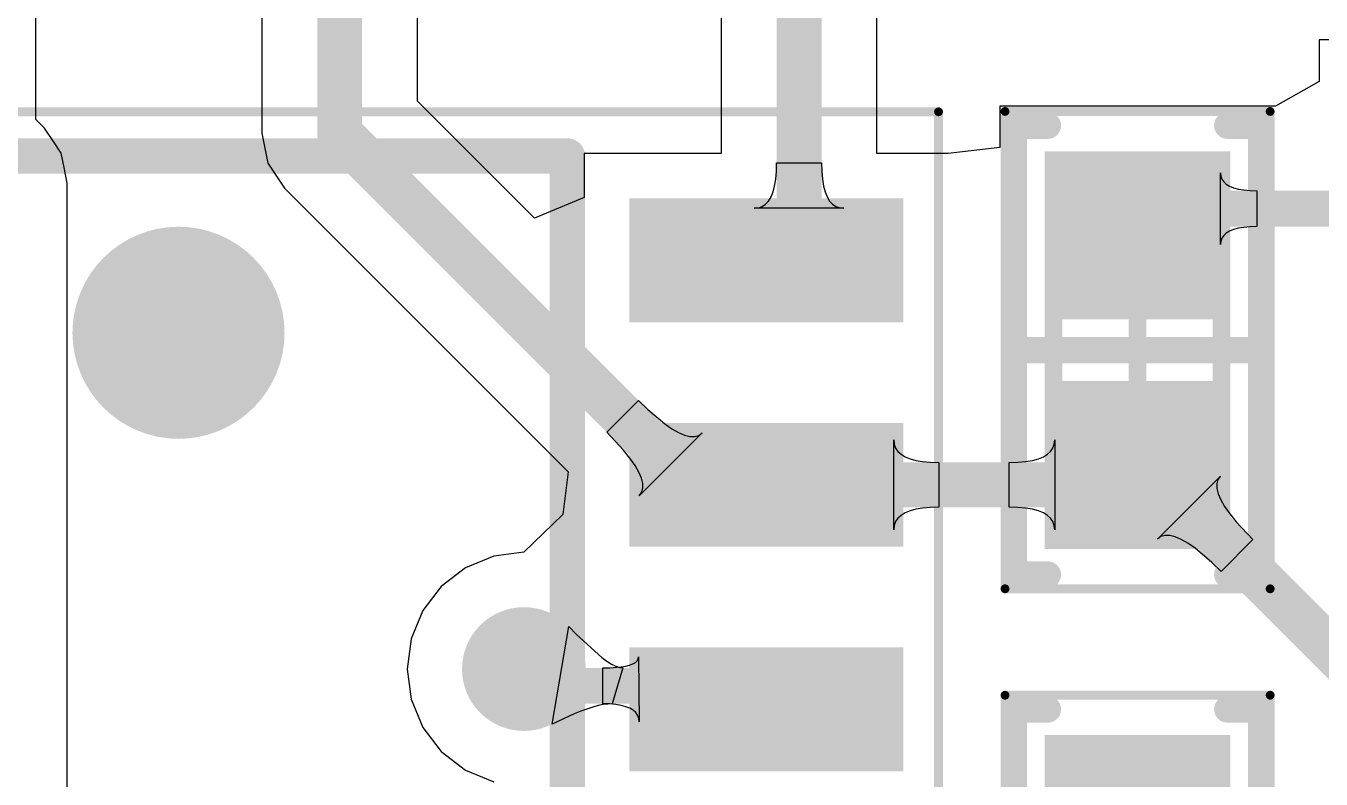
# Model space of a CAD drawing. Header units: inches. Extents: x -0.14 to 3.29, y -0.08 to 7.88.
# Drawn here: x 1.5191 to 1.8076, y 1.5855 to 1.7532 of the extents above; entities that cross this region are included whole.
import ezdxf

# ---------------------------------------------------------------- set-up
doc = ezdxf.new("R2010")
doc.units = ezdxf.units.IN
doc.header["$MEASUREMENT"] = 0
for name, color, linetype in [('Bottom Layer', 5, 'Continuous'), ('Top 3D Body', 56, 'Continuous'), ('Top Courtyard', 56, 'Continuous'), ('Top Layer', 1, 'Continuous'), ('Top Overlay', 2, 'Continuous'), ('Top Paste', 8, 'Continuous'), ('Top Solder', 216, 'Continuous'), ('Via Holes', 16, 'Continuous')]:
    doc.layers.add(name, color=color, linetype=linetype)

# ---------------------------------------------------------------- blocks, each defined once
blk = doc.blocks.new('34355DA5_B1DA_47C2_A88A_ECF82120A4F7_249')
at = {"layer": 'Top Layer'}
for points in [[(0.07874, 0.13819), (0.07874, 0.16181), (0.13583, 0.16181), (0.13583, 0.13819)], [(0.07874, 0.08819), (0.07874, 0.11181), (0.13583, 0.11181), (0.13583, 0.08819)], [(0.07874, 0.03819), (0.07874, 0.06181), (0.13583, 0.06181), (0.13583, 0.03819)]]:
    blk.add_hatch(color=1, dxfattribs=at).paths.add_polyline_path(points)
at = {"layer": 'Top Paste'}
for points in [[(0.07874, 0.13819), (0.07874, 0.16181), (0.13583, 0.16181), (0.13583, 0.13819)], [(0.07874, 0.08819), (0.07874, 0.11181), (0.13583, 0.11181), (0.13583, 0.08819)], [(0.07874, 0.03819), (0.07874, 0.06181), (0.13583, 0.06181), (0.13583, 0.03819)]]:
    blk.add_hatch(color=8, dxfattribs=at).paths.add_polyline_path(points)
at = {"layer": 'Top Solder'}
for points in [[(0.07677, 0.13622), (0.07677, 0.16378), (0.13779, 0.16378), (0.13779, 0.13622)], [(0.07677, 0.08622), (0.07677, 0.11378), (0.13779, 0.11378), (0.13779, 0.08622)], [(0.07677, 0.03622), (0.07677, 0.06378), (0.13779, 0.06378), (0.13779, 0.03622)]]:
    blk.add_hatch(color=216, dxfattribs=at).paths.add_polyline_path(points)
at = {"layer": 'Top Courtyard'}
for points in [[(-0.14567, 0.18307, 0.00197, 0.00197, 0), (0.14567, 0.18307, 0.00197, 0.00197, 0)], [(0.14567, -0.18307, 0.00197, 0.00197, 0), (0.14567, 0.18307, 0.00197, 0.00197, 0)]]:
    blk.add_lwpolyline(points, format="xyseb", dxfattribs=at)
blk.add_lwpolyline([(0.14518, 0.18307, 0.000984, 0.000984, 1), (0.14616, 0.18307, 0.000984, 0.000984, 1)], format="xyseb", close=True, dxfattribs=at)
blk.add_lwpolyline([(0.14518, 0.18307, 0.000984, 0.000984, 1), (0.14616, 0.18307, 0.000984, 0.000984, 1)], format="xyseb", close=True, dxfattribs=at)
at = {"layer": 'Top Overlay'}
for points in [[(-0.06299, 0.17323, 0.00787, 0.00787, 0), (0.06299, 0.17323, 0.00787, 0.00787, 0)], [(0.06299, -0.17323, 0.00787, 0.00787, 0), (0.06299, 0.17323, 0.00787, 0.00787, 0)]]:
    blk.add_lwpolyline(points, format="xyseb", dxfattribs=at)
for points in [[(0.06102, 0.17323, 0.00394, 0.00394, 1), (0.06496, 0.17323, 0.00394, 0.00394, 1)], [(0.06102, 0.17323, 0.00394, 0.00394, 1), (0.06496, 0.17323, 0.00394, 0.00394, 1)], [(-0.01181, 0.13386, 0.02362, 0.02362, 1), (-0.03543, 0.13386, 0.02362, 0.02362, 1)], [(-0.04134, 0.13386, 0.01181, 0.01181, 1), (-0.02953, 0.13386, 0.01181, 0.01181, 1)], [(-0.01772, 0.13386, 0.01181, 0.01181, 1), (-0.00591, 0.13386, 0.01181, 0.01181, 1)]]:
    blk.add_lwpolyline(points, format="xyseb", close=True, dxfattribs=at)
blk = doc.blocks.new('RES_0603_1608_264')
at = {"layer": 'Top Layer'}
for points in [[(-0.04232, -0.0187), (-0.04232, 0.0187), (-0.00886, 0.0187), (-0.00886, -0.0187)], [(0.00886, -0.0187), (0.00886, 0.0187), (0.04232, 0.0187), (0.04232, -0.0187)]]:
    blk.add_hatch(color=1, dxfattribs=at).paths.add_polyline_path(points)
at = {"layer": 'Top Paste'}
for points in [[(-0.04232, -0.0187), (-0.04232, 0.0187), (-0.00886, 0.0187), (-0.00886, -0.0187)], [(0.00886, -0.0187), (0.00886, 0.0187), (0.04232, 0.0187), (0.04232, -0.0187)]]:
    blk.add_hatch(color=8, dxfattribs=at).paths.add_polyline_path(points)
at = {"layer": 'Top Solder'}
for points in [[(-0.04429, -0.02067), (-0.04429, 0.02067), (-0.00689, 0.02067), (-0.00689, -0.02067)], [(0.00689, -0.02067), (0.00689, 0.02067), (0.04429, 0.02067), (0.04429, -0.02067)]]:
    blk.add_hatch(color=216, dxfattribs=at).paths.add_polyline_path(points)
at = {"layer": 'Top 3D Body'}
for points in [[(-0.03445, -0.0187, 0.00394, 0.00394, 0), (-0.03445, 0.0187, 0.00394, 0.00394, 0)], [(0.03445, 0.0187, 0.00394, 0.00394, 0), (-0.03445, 0.0187, 0.00394, 0.00394, 0)], [(0.03445, -0.0187, 0.00394, 0.00394, 0), (0.03445, 0.0187, 0.00394, 0.00394, 0)], [(0.03445, -0.0187, 0.00394, 0.00394, 0), (-0.03445, -0.0187, 0.00394, 0.00394, 0)]]:
    blk.add_lwpolyline(points, format="xyseb", dxfattribs=at)
for points in [[(-0.03543, 0.0187, 0.00197, 0.00197, 1), (-0.03346, 0.0187, 0.00197, 0.00197, 1)], [(-0.03543, 0.0187, 0.00197, 0.00197, 1), (-0.03346, 0.0187, 0.00197, 0.00197, 1)], [(0.03347, 0.0187, 0.00197, 0.00197, 1), (0.03543, 0.0187, 0.00197, 0.00197, 1)], [(0.03347, 0.0187, 0.00197, 0.00197, 1), (0.03543, 0.0187, 0.00197, 0.00197, 1)], [(-0.03543, -0.0187, 0.00197, 0.00197, 1), (-0.03346, -0.0187, 0.00197, 0.00197, 1)], [(-0.03543, -0.0187, 0.00197, 0.00197, 1), (-0.03346, -0.0187, 0.00197, 0.00197, 1)], [(0.03347, -0.0187, 0.00197, 0.00197, 1), (0.03543, -0.0187, 0.00197, 0.00197, 1)], [(0.03347, -0.0187, 0.00197, 0.00197, 1), (0.03543, -0.0187, 0.00197, 0.00197, 1)]]:
    blk.add_lwpolyline(points, format="xyseb", close=True, dxfattribs=at)
at = {"layer": 'Top Courtyard'}
for points in [[(-0.05315, -0.02953, 0.00197, 0.00197, 0), (-0.05315, 0.02953, 0.00197, 0.00197, 0)], [(0.05315, 0.02953, 0.00197, 0.00197, 0), (-0.05315, 0.02953, 0.00197, 0.00197, 0)], [(0.05315, -0.02953, 0.00197, 0.00197, 0), (0.05315, 0.02953, 0.00197, 0.00197, 0)], [(0, -0.0187, 0.00394, 0.00394, 0), (0, 0.0187, 0.00394, 0.00394, 0)], [(0.0187, 0, 0.00394, 0.00394, 0), (-0.0187, 0, 0.00394, 0.00394, 0)], [(0.05315, -0.02953, 0.00197, 0.00197, 0), (-0.05315, -0.02953, 0.00197, 0.00197, 0)]]:
    blk.add_lwpolyline(points, format="xyseb", dxfattribs=at)
for points in [[(-0.05364, 0.02953, 0.000984, 0.000984, 1), (-0.05266, 0.02953, 0.000984, 0.000984, 1)], [(-0.05364, 0.02953, 0.000984, 0.000984, 1), (-0.05266, 0.02953, 0.000984, 0.000984, 1)], [(0.05266, 0.02953, 0.000984, 0.000984, 1), (0.05364, 0.02953, 0.000984, 0.000984, 1)], [(0.05266, 0.02953, 0.000984, 0.000984, 1), (0.05364, 0.02953, 0.000984, 0.000984, 1)], [(-0.00098, 0.0187, 0.00197, 0.00197, 1), (0.00098, 0.0187, 0.00197, 0.00197, 1)], [(-0.01968, 0, 0.00197, 0.00197, 1), (-0.01772, 0, 0.00197, 0.00197, 1)], [(0.01772, 0, 0.00197, 0.00197, 1), (0.01969, 0, 0.00197, 0.00197, 1)], [(-0.00098, -0.0187, 0.00197, 0.00197, 1), (0.00098, -0.0187, 0.00197, 0.00197, 1)], [(-0.05364, -0.02953, 0.000984, 0.000984, 1), (-0.05266, -0.02953, 0.000984, 0.000984, 1)], [(-0.05364, -0.02953, 0.000984, 0.000984, 1), (-0.05266, -0.02953, 0.000984, 0.000984, 1)], [(0.05266, -0.02953, 0.000984, 0.000984, 1), (0.05364, -0.02953, 0.000984, 0.000984, 1)], [(0.05266, -0.02953, 0.000984, 0.000984, 1), (0.05364, -0.02953, 0.000984, 0.000984, 1)]]:
    blk.add_lwpolyline(points, format="xyseb", close=True, dxfattribs=at)
at = {"layer": 'Top Overlay'}
for points in [[(-0.05, 0.02, 0.00591, 0.00591, 0), (-0.05, 0.02756, 0.00591, 0.00591, 0)], [(0.05, 0.02756, 0.00591, 0.00591, 0), (-0.05, 0.02756, 0.00591, 0.00591, 0)], [(0, -0.02756, 0.00591, 0.00591, 0), (0, 0.02756, 0.00591, 0.00591, 0)], [(0.05, 0.02, 0.00591, 0.00591, 0), (0.05, 0.02756, 0.00591, 0.00591, 0)], [(-0.05, -0.02756, 0.00591, 0.00591, 0), (-0.05, -0.02, 0.00591, 0.00591, 0)], [(0.05, -0.02756, 0.00591, 0.00591, 0), (0.05, -0.02, 0.00591, 0.00591, 0)], [(0.05, -0.02756, 0.00591, 0.00591, 0), (-0.05, -0.02756, 0.00591, 0.00591, 0)]]:
    blk.add_lwpolyline(points, format="xyseb", dxfattribs=at)
for points in [[(-0.05148, 0.02756, 0.00295, 0.00295, 1), (-0.04852, 0.02756, 0.00295, 0.00295, 1)], [(-0.05148, 0.02756, 0.00295, 0.00295, 1), (-0.04852, 0.02756, 0.00295, 0.00295, 1)], [(-0.00148, 0.02756, 0.00295, 0.00295, 1), (0.00148, 0.02756, 0.00295, 0.00295, 1)], [(0.04852, 0.02756, 0.00295, 0.00295, 1), (0.05148, 0.02756, 0.00295, 0.00295, 1)], [(0.04852, 0.02756, 0.00295, 0.00295, 1), (0.05148, 0.02756, 0.00295, 0.00295, 1)], [(-0.05148, 0.02, 0.00295, 0.00295, 1), (-0.04852, 0.02, 0.00295, 0.00295, 1)], [(0.04852, 0.02, 0.00295, 0.00295, 1), (0.05148, 0.02, 0.00295, 0.00295, 1)], [(-0.05148, -0.02, 0.00295, 0.00295, 1), (-0.04852, -0.02, 0.00295, 0.00295, 1)], [(0.04852, -0.02, 0.00295, 0.00295, 1), (0.05148, -0.02, 0.00295, 0.00295, 1)], [(-0.05148, -0.02756, 0.00295, 0.00295, 1), (-0.04852, -0.02756, 0.00295, 0.00295, 1)], [(-0.05148, -0.02756, 0.00295, 0.00295, 1), (-0.04852, -0.02756, 0.00295, 0.00295, 1)], [(-0.00148, -0.02756, 0.00295, 0.00295, 1), (0.00148, -0.02756, 0.00295, 0.00295, 1)], [(0.04852, -0.02756, 0.00295, 0.00295, 1), (0.05148, -0.02756, 0.00295, 0.00295, 1)], [(0.04852, -0.02756, 0.00295, 0.00295, 1), (0.05148, -0.02756, 0.00295, 0.00295, 1)]]:
    blk.add_lwpolyline(points, format="xyseb", close=True, dxfattribs=at)
blk = doc.blocks.new('RES_0603_1608_306')
at = {"layer": 'Top Layer'}
for points in [[(-0.04232, -0.0187), (-0.04232, 0.0187), (-0.00886, 0.0187), (-0.00886, -0.0187)], [(0.00886, -0.0187), (0.00886, 0.0187), (0.04232, 0.0187), (0.04232, -0.0187)]]:
    blk.add_hatch(color=1, dxfattribs=at).paths.add_polyline_path(points)
at = {"layer": 'Top Paste'}
for points in [[(-0.04232, -0.0187), (-0.04232, 0.0187), (-0.00886, 0.0187), (-0.00886, -0.0187)], [(0.00886, -0.0187), (0.00886, 0.0187), (0.04232, 0.0187), (0.04232, -0.0187)]]:
    blk.add_hatch(color=8, dxfattribs=at).paths.add_polyline_path(points)
at = {"layer": 'Top Solder'}
for points in [[(-0.04429, -0.02067), (-0.04429, 0.02067), (-0.00689, 0.02067), (-0.00689, -0.02067)], [(0.00689, -0.02067), (0.00689, 0.02067), (0.04429, 0.02067), (0.04429, -0.02067)]]:
    blk.add_hatch(color=216, dxfattribs=at).paths.add_polyline_path(points)
at = {"layer": 'Top 3D Body'}
for points in [[(-0.03445, 0.0187, 0.00394, 0.00394, 0), (-0.03445, -0.0187, 0.00394, 0.00394, 0)], [(-0.03445, 0.0187, 0.00394, 0.00394, 0), (0.03445, 0.0187, 0.00394, 0.00394, 0)], [(0.03445, 0.0187, 0.00394, 0.00394, 0), (0.03445, -0.0187, 0.00394, 0.00394, 0)], [(-0.03445, -0.0187, 0.00394, 0.00394, 0), (0.03445, -0.0187, 0.00394, 0.00394, 0)]]:
    blk.add_lwpolyline(points, format="xyseb", dxfattribs=at)
for points in [[(-0.03543, 0.0187, 0.00197, 0.00197, 1), (-0.03347, 0.0187, 0.00197, 0.00197, 1)], [(-0.03543, 0.0187, 0.00197, 0.00197, 1), (-0.03347, 0.0187, 0.00197, 0.00197, 1)], [(0.03346, 0.0187, 0.00197, 0.00197, 1), (0.03543, 0.0187, 0.00197, 0.00197, 1)], [(0.03346, 0.0187, 0.00197, 0.00197, 1), (0.03543, 0.0187, 0.00197, 0.00197, 1)], [(-0.03543, -0.0187, 0.00197, 0.00197, 1), (-0.03347, -0.0187, 0.00197, 0.00197, 1)], [(-0.03543, -0.0187, 0.00197, 0.00197, 1), (-0.03347, -0.0187, 0.00197, 0.00197, 1)], [(0.03346, -0.0187, 0.00197, 0.00197, 1), (0.03543, -0.0187, 0.00197, 0.00197, 1)], [(0.03346, -0.0187, 0.00197, 0.00197, 1), (0.03543, -0.0187, 0.00197, 0.00197, 1)]]:
    blk.add_lwpolyline(points, format="xyseb", close=True, dxfattribs=at)
at = {"layer": 'Top Courtyard'}
for points in [[(-0.05315, 0.02953, 0.00197, 0.00197, 0), (-0.05315, -0.02953, 0.00197, 0.00197, 0)], [(-0.05315, 0.02953, 0.00197, 0.00197, 0), (0.05315, 0.02953, 0.00197, 0.00197, 0)], [(0.05315, 0.02953, 0.00197, 0.00197, 0), (0.05315, -0.02953, 0.00197, 0.00197, 0)], [(0, 0.0187, 0.00394, 0.00394, 0), (0, -0.0187, 0.00394, 0.00394, 0)], [(-0.0187, 0, 0.00394, 0.00394, 0), (0.0187, 0, 0.00394, 0.00394, 0)], [(-0.05315, -0.02953, 0.00197, 0.00197, 0), (0.05315, -0.02953, 0.00197, 0.00197, 0)]]:
    blk.add_lwpolyline(points, format="xyseb", dxfattribs=at)
for points in [[(-0.05364, 0.02953, 0.000984, 0.000984, 1), (-0.05266, 0.02953, 0.000984, 0.000984, 1)], [(-0.05364, 0.02953, 0.000984, 0.000984, 1), (-0.05266, 0.02953, 0.000984, 0.000984, 1)], [(0.05266, 0.02953, 0.000984, 0.000984, 1), (0.05364, 0.02953, 0.000984, 0.000984, 1)], [(0.05266, 0.02953, 0.000984, 0.000984, 1), (0.05364, 0.02953, 0.000984, 0.000984, 1)], [(-0.00098, 0.0187, 0.00197, 0.00197, 1), (0.00098, 0.0187, 0.00197, 0.00197, 1)], [(-0.01969, 0, 0.00197, 0.00197, 1), (-0.01772, 0, 0.00197, 0.00197, 1)], [(0.01772, 0, 0.00197, 0.00197, 1), (0.01968, 0, 0.00197, 0.00197, 1)], [(-0.00098, -0.0187, 0.00197, 0.00197, 1), (0.00098, -0.0187, 0.00197, 0.00197, 1)], [(-0.05364, -0.02953, 0.000984, 0.000984, 1), (-0.05266, -0.02953, 0.000984, 0.000984, 1)], [(-0.05364, -0.02953, 0.000984, 0.000984, 1), (-0.05266, -0.02953, 0.000984, 0.000984, 1)], [(0.05266, -0.02953, 0.000984, 0.000984, 1), (0.05364, -0.02953, 0.000984, 0.000984, 1)], [(0.05266, -0.02953, 0.000984, 0.000984, 1), (0.05364, -0.02953, 0.000984, 0.000984, 1)]]:
    blk.add_lwpolyline(points, format="xyseb", close=True, dxfattribs=at)
at = {"layer": 'Top Overlay'}
for points in [[(-0.05, 0.02756, 0.00591, 0.00591, 0), (-0.05, 0.02, 0.00591, 0.00591, 0)], [(-0.05, 0.02756, 0.00591, 0.00591, 0), (0.05, 0.02756, 0.00591, 0.00591, 0)], [(0, 0.02756, 0.00591, 0.00591, 0), (0, -0.02756, 0.00591, 0.00591, 0)], [(0.05, 0.02756, 0.00591, 0.00591, 0), (0.05, 0.02, 0.00591, 0.00591, 0)], [(-0.05, -0.02, 0.00591, 0.00591, 0), (-0.05, -0.02756, 0.00591, 0.00591, 0)], [(0.05, -0.02, 0.00591, 0.00591, 0), (0.05, -0.02756, 0.00591, 0.00591, 0)], [(-0.05, -0.02756, 0.00591, 0.00591, 0), (0.05, -0.02756, 0.00591, 0.00591, 0)]]:
    blk.add_lwpolyline(points, format="xyseb", dxfattribs=at)
for points in [[(-0.05148, 0.02756, 0.00295, 0.00295, 1), (-0.04852, 0.02756, 0.00295, 0.00295, 1)], [(-0.05148, 0.02756, 0.00295, 0.00295, 1), (-0.04852, 0.02756, 0.00295, 0.00295, 1)], [(-0.00148, 0.02756, 0.00295, 0.00295, 1), (0.00148, 0.02756, 0.00295, 0.00295, 1)], [(0.04852, 0.02756, 0.00295, 0.00295, 1), (0.05148, 0.02756, 0.00295, 0.00295, 1)], [(0.04852, 0.02756, 0.00295, 0.00295, 1), (0.05148, 0.02756, 0.00295, 0.00295, 1)], [(-0.05148, 0.02, 0.00295, 0.00295, 1), (-0.04852, 0.02, 0.00295, 0.00295, 1)], [(0.04852, 0.02, 0.00295, 0.00295, 1), (0.05148, 0.02, 0.00295, 0.00295, 1)], [(-0.05148, -0.02, 0.00295, 0.00295, 1), (-0.04852, -0.02, 0.00295, 0.00295, 1)], [(0.04852, -0.02, 0.00295, 0.00295, 1), (0.05148, -0.02, 0.00295, 0.00295, 1)], [(-0.05148, -0.02756, 0.00295, 0.00295, 1), (-0.04852, -0.02756, 0.00295, 0.00295, 1)], [(-0.05148, -0.02756, 0.00295, 0.00295, 1), (-0.04852, -0.02756, 0.00295, 0.00295, 1)], [(-0.00148, -0.02756, 0.00295, 0.00295, 1), (0.00148, -0.02756, 0.00295, 0.00295, 1)], [(0.04852, -0.02756, 0.00295, 0.00295, 1), (0.05148, -0.02756, 0.00295, 0.00295, 1)], [(0.04852, -0.02756, 0.00295, 0.00295, 1), (0.05148, -0.02756, 0.00295, 0.00295, 1)]]:
    blk.add_lwpolyline(points, format="xyseb", close=True, dxfattribs=at)

msp = doc.modelspace()

# ---------------------------------------------------------------- hatches: boundary and pattern name
at = {"layer": 'Bottom Layer'}
h = msp.add_hatch(color=5, dxfattribs=at)
edge = h.paths.add_edge_path()
edge.add_arc((1.63, 1.61), 0.01378, 0, 360)
at = {"layer": 'Top Layer'}
h = msp.add_hatch(color=1, dxfattribs=at)
edge = h.paths.add_edge_path()
edge.add_arc((1.63, 1.61), 0.01378, 0, 360)
at = {"layer": 'Via Holes'}
h = msp.add_hatch(color=7, dxfattribs=at)
edge = h.paths.add_edge_path()
edge.add_arc((1.63, 1.61), 0.00689, 0, 360)

# ---------------------------------------------------------------- linework, layer by layer
at = {"layer": 'Top Layer'}
for p, q in [((1.5213, 1.73239), (1.5213, 1.82835)), ((1.60629, 1.73649), (1.60629, 1.79259)), ((1.57163, 1.77461), (1.57163, 1.72931)), ((1.67396, 1.77461), (1.67396, 1.72484)), ((1.70862, 1.72484), (1.70862, 1.77427)), ((1.85394, 1.75011), (1.80713, 1.75011)), ((1.80713, 1.75011), (1.80713, 1.7408)), ((1.80713, 1.7408), (1.79739, 1.73535)), ((1.63235, 1.71043), (1.60629, 1.73649)), ((1.79739, 1.73535), (1.73599, 1.73535)), ((1.73599, 1.73535), (1.73599, 1.72611)), ((1.52321, 1.73048), (1.5213, 1.73239)), ((1.52523, 1.72745), (1.52321, 1.73048)), ((1.52321, 1.73048), (1.52321, 1.73048)), ((1.52321, 1.73048), (1.52321, 1.73048)), ((1.57163, 1.72931), (1.57295, 1.72267)), ((1.52697, 1.72486), (1.52523, 1.72745)), ((1.73599, 1.72611), (1.72452, 1.72484)), ((1.52697, 1.72485), (1.52697, 1.72486)), ((1.5276, 1.72166), (1.52697, 1.72485)), ((1.52697, 1.72485), (1.52697, 1.72485)), ((1.57295, 1.72267), (1.5767, 1.71705)), ((1.67396, 1.72484), (1.64343, 1.72484)), ((1.64343, 1.72484), (1.64343, 1.71503)), ((1.68624, 1.72079), (1.68629, 1.72272)), ((1.68629, 1.72272), (1.69629, 1.72272)), ((1.69629, 1.72272), (1.69634, 1.72079)), ((1.72452, 1.72484), (1.70862, 1.72484)), ((1.72452, 1.72484), (1.72452, 1.72484)), ((1.52829, 1.71822), (1.5276, 1.72166)), ((1.68609, 1.71907), (1.68624, 1.72079)), ((1.69634, 1.72079), (1.69649, 1.71907)), ((1.78515, 1.70452), (1.78515, 1.72052)), ((1.78515, 1.72052), (1.78524, 1.71976)), ((1.78524, 1.71976), (1.78548, 1.71908)), ((1.52829, 1.52583), (1.52829, 1.71822)), ((1.52829, 1.71822), (1.52829, 1.71822)), ((1.52829, 1.71822), (1.52829, 1.71822)), ((1.5767, 1.71705), (1.63986, 1.6539)), ((1.68549, 1.71624), (1.68584, 1.71755)), ((1.68584, 1.71755), (1.68609, 1.71907)), ((1.69649, 1.71907), (1.69674, 1.71755)), ((1.69674, 1.71755), (1.69709, 1.71624)), ((1.78548, 1.71908), (1.78589, 1.71848)), ((1.78589, 1.71848), (1.78645, 1.71796)), ((1.78645, 1.71796), (1.78718, 1.71752)), ((1.78718, 1.71752), (1.78808, 1.71716)), ((1.78808, 1.71716), (1.78913, 1.71688)), ((1.78913, 1.71688), (1.79035, 1.71668)), ((1.79035, 1.71668), (1.79173, 1.71656)), ((1.79173, 1.71656), (1.79327, 1.71652)), ((1.79327, 1.71652), (1.79327, 1.70852)), ((1.64343, 1.71503), (1.63235, 1.71043)), ((1.68384, 1.71351), (1.68449, 1.71421)), ((1.68449, 1.71421), (1.68504, 1.71513)), ((1.68504, 1.71513), (1.68549, 1.71624)), ((1.69709, 1.71624), (1.69754, 1.71513)), ((1.69754, 1.71513), (1.69809, 1.71421)), ((1.69809, 1.71421), (1.69874, 1.71351)), ((1.68129, 1.7126), (1.68224, 1.7127)), ((1.70129, 1.7126), (1.68129, 1.7126)), ((1.68224, 1.7127), (1.68309, 1.713)), ((1.68309, 1.713), (1.68384, 1.71351)), ((1.69874, 1.71351), (1.69949, 1.713)), ((1.69949, 1.713), (1.70034, 1.7127)), ((1.70034, 1.7127), (1.70129, 1.7126)), ((1.78808, 1.70788), (1.78718, 1.70752)), ((1.78913, 1.70816), (1.78808, 1.70788)), ((1.79035, 1.70836), (1.78913, 1.70816)), ((1.79173, 1.70848), (1.79035, 1.70836)), ((1.79327, 1.70852), (1.79173, 1.70848)), ((1.78524, 1.70528), (1.78515, 1.70452)), ((1.78548, 1.70596), (1.78524, 1.70528)), ((1.78589, 1.70656), (1.78548, 1.70596)), ((1.78645, 1.70708), (1.78589, 1.70656)), ((1.78718, 1.70752), (1.78645, 1.70708)), ((1.64848, 1.66272), (1.65555, 1.66979)), ((1.65555, 1.66979), (1.65761, 1.66779)), ((1.65761, 1.66779), (1.66131, 1.66466)), ((1.66131, 1.66466), (1.66294, 1.66352)), ((1.65218, 1.65874), (1.64848, 1.66272)), ((1.66969, 1.6626), (1.65567, 1.64857)), ((1.66294, 1.66352), (1.66442, 1.66266)), ((1.66442, 1.66266), (1.66576, 1.66208)), ((1.66576, 1.66208), (1.66696, 1.66178)), ((1.66696, 1.66178), (1.66802, 1.66177)), ((1.66802, 1.66177), (1.66893, 1.66204)), ((1.66893, 1.66204), (1.66969, 1.6626)), ((1.7124, 1.64102), (1.7124, 1.66102)), ((1.7124, 1.66102), (1.7125, 1.66007)), ((1.7125, 1.66007), (1.7128, 1.65922)), ((1.7128, 1.65922), (1.7133, 1.65847)), ((1.74732, 1.65847), (1.74783, 1.65922)), ((1.74783, 1.65922), (1.74813, 1.66007)), ((1.74813, 1.66007), (1.74823, 1.66102)), ((1.74823, 1.66102), (1.74823, 1.64102)), ((1.65361, 1.65696), (1.65218, 1.65874)), ((1.65475, 1.65533), (1.65361, 1.65696)), ((1.7133, 1.65847), (1.714, 1.65782)), ((1.714, 1.65782), (1.7149, 1.65727)), ((1.7149, 1.65727), (1.716, 1.65682)), ((1.716, 1.65682), (1.7173, 1.65647)), ((1.7173, 1.65647), (1.7188, 1.65622)), ((1.7188, 1.65622), (1.7205, 1.65607)), ((1.7205, 1.65607), (1.7224, 1.65602)), ((1.7224, 1.65602), (1.7224, 1.64602)), ((1.73811, 1.65602), (1.74004, 1.65607)), ((1.73811, 1.64602), (1.73811, 1.65602)), ((1.74004, 1.65607), (1.74176, 1.65622)), ((1.74176, 1.65622), (1.74327, 1.65647)), ((1.74327, 1.65647), (1.74459, 1.65682)), ((1.74459, 1.65682), (1.7457, 1.65727)), ((1.7457, 1.65727), (1.74661, 1.65782)), ((1.74661, 1.65782), (1.74732, 1.65847)), ((1.63986, 1.6539), (1.63871, 1.64442)), ((1.65561, 1.65385), (1.65475, 1.65533)), ((1.65619, 1.6525), (1.65561, 1.65385)), ((1.65649, 1.65131), (1.65619, 1.6525)), ((1.65623, 1.64934), (1.6565, 1.65025)), ((1.6565, 1.65025), (1.65649, 1.65131)), ((1.77113, 1.63894), (1.78515, 1.65296)), ((1.7846, 1.6522), (1.78433, 1.65129)), ((1.78433, 1.65129), (1.78434, 1.65023)), ((1.78434, 1.65023), (1.78464, 1.64903)), ((1.78515, 1.65296), (1.7846, 1.6522)), ((1.65567, 1.64857), (1.65623, 1.64934)), ((1.78464, 1.64903), (1.78521, 1.64769)), ((1.78521, 1.64769), (1.78608, 1.6462)), ((1.63871, 1.64442), (1.63, 1.636)), ((1.7149, 1.64477), (1.714, 1.64422)), ((1.716, 1.64522), (1.7149, 1.64477)), ((1.7173, 1.64557), (1.716, 1.64522)), ((1.7188, 1.64582), (1.7173, 1.64557)), ((1.7205, 1.64597), (1.7188, 1.64582)), ((1.7224, 1.64602), (1.7205, 1.64597)), ((1.74004, 1.64597), (1.73811, 1.64602)), ((1.74176, 1.64582), (1.74004, 1.64597)), ((1.74327, 1.64557), (1.74176, 1.64582)), ((1.74459, 1.64522), (1.74327, 1.64557)), ((1.7457, 1.64477), (1.74459, 1.64522)), ((1.74661, 1.64422), (1.7457, 1.64477)), ((1.78608, 1.6462), (1.78722, 1.64457)), ((1.78722, 1.64457), (1.78864, 1.6428)), ((1.7125, 1.64197), (1.7124, 1.64102)), ((1.7128, 1.64282), (1.7125, 1.64197)), ((1.7133, 1.64357), (1.7128, 1.64282)), ((1.714, 1.64422), (1.7133, 1.64357)), ((1.74732, 1.64357), (1.74661, 1.64422)), ((1.74783, 1.64282), (1.74732, 1.64357)), ((1.74813, 1.64197), (1.74783, 1.64282)), ((1.74823, 1.64102), (1.74813, 1.64197)), ((1.78864, 1.6428), (1.79235, 1.63882)), ((1.7719, 1.6395), (1.77113, 1.63894)), ((1.77281, 1.63977), (1.7719, 1.6395)), ((1.77387, 1.63975), (1.77281, 1.63977)), ((1.77506, 1.63946), (1.77387, 1.63975)), ((1.77641, 1.63888), (1.77506, 1.63946)), ((1.77789, 1.63802), (1.77641, 1.63888)), ((1.79235, 1.63882), (1.78527, 1.63175)), ((1.63, 1.636), (1.62327, 1.63512)), ((1.77952, 1.63688), (1.77789, 1.63802)), ((1.78321, 1.63374), (1.77952, 1.63688)), ((1.62327, 1.63512), (1.617, 1.63252)), ((1.78527, 1.63175), (1.78321, 1.63374)), ((1.617, 1.63252), (1.61161, 1.62839)), ((1.61161, 1.62839), (1.60748, 1.623)), ((1.60748, 1.623), (1.60488, 1.61673)), ((1.63627, 1.59773), (1.64004, 1.61944)), ((1.64004, 1.61944), (1.64171, 1.61769)), ((1.60488, 1.61673), (1.604, 1.61)), ((1.64171, 1.61769), (1.64735, 1.61255)), ((1.65547, 1.61225), (1.65555, 1.61272)), ((1.65555, 1.61272), (1.65567, 1.59826)), ((1.604, 1.61), (1.60488, 1.60327)), ((1.64735, 1.61255), (1.6485, 1.61173)), ((1.64755, 1.61026), (1.64907, 1.61028)), ((1.64755, 1.60226), (1.64755, 1.61026)), ((1.6485, 1.61173), (1.64955, 1.61108)), ((1.64907, 1.61028), (1.65163, 1.61048)), ((1.64955, 1.61108), (1.65048, 1.61062)), ((1.65204, 1.61026), (1.64967, 1.60226)), ((1.65048, 1.61062), (1.65132, 1.61035)), ((1.65132, 1.61035), (1.65204, 1.61026)), ((1.65163, 1.61048), (1.65267, 1.61065)), ((1.65267, 1.61065), (1.65355, 1.61087)), ((1.65355, 1.61087), (1.65427, 1.61114)), ((1.65427, 1.61114), (1.65483, 1.61146)), ((1.65483, 1.61146), (1.65523, 1.61183)), ((1.65523, 1.61183), (1.65547, 1.61225)), ((1.60488, 1.60327), (1.60748, 1.597)), ((1.64535, 1.60153), (1.64267, 1.60063)), ((1.64656, 1.60185), (1.64535, 1.60153)), ((1.64768, 1.60208), (1.64656, 1.60185)), ((1.64909, 1.60222), (1.64755, 1.60226)), ((1.64872, 1.60221), (1.64768, 1.60208)), ((1.64967, 1.60226), (1.64872, 1.60221)), ((1.65047, 1.6021), (1.64909, 1.60222)), ((1.65168, 1.6019), (1.65047, 1.6021)), ((1.65273, 1.60162), (1.65168, 1.6019)), ((1.65363, 1.60126), (1.65273, 1.60162)), ((1.65436, 1.60082), (1.65363, 1.60126)), ((1.6412, 1.60004), (1.63627, 1.59773)), ((1.64267, 1.60063), (1.6412, 1.60004)), ((1.65493, 1.6003), (1.65436, 1.60082)), ((1.65534, 1.5997), (1.65493, 1.6003)), ((1.65559, 1.59902), (1.65534, 1.5997)), ((1.65567, 1.59826), (1.65559, 1.59902)), ((1.60748, 1.597), (1.61161, 1.59161)), ((1.61161, 1.59161), (1.617, 1.58748)), ((1.617, 1.58748), (1.62327, 1.58488))]:
    msp.add_line(p, q, dxfattribs=at)
for points in [[(1.69129, 1.70784, 0.01, 0.01, 0), (1.69129, 1.79634, 0.01, 0.01, 0)], [(1.58896, 1.72931, 0.01, 0.01, 0), (1.58896, 1.79259, 0.01, 0.01, 0)], [(1.58896, 1.72931, 0.01, 0.01, 0), (1.66724, 1.65102, 0.01, 0.01, 0)], [(1.76669, 1.70661, 0.008, 0.008, 0), (1.7726, 1.71252, 0.008, 0.008, 0)], [(1.7726, 1.71252, 0.008, 0.008, 0), (1.84669, 1.71252, 0.008, 0.008, 0)], [(1.68448, 1.70102, 0.01, 0.01, 0), (1.69129, 1.70784, 0.01, 0.01, 0)], [(1.68398, 1.70102, 0.01, 0.01, 0), (1.68448, 1.70102, 0.01, 0.01, 0)], [(1.76228, 1.65102, 0.01, 0.01, 0), (1.76669, 1.65543, 0.01, 0.01, 0)], [(1.76669, 1.65543, 0.01, 0.01, 0), (1.76866, 1.65543, 0.01, 0.01, 0)], [(1.76866, 1.65543, 0.01, 0.01, 0), (1.83299, 1.5911, 0.01, 0.01, 0)], [(1.66724, 1.65102, 0.01, 0.01, 0), (1.76228, 1.65102, 0.01, 0.01, 0)], [(1.63, 1.61, 0.008, 0.008, 0), (1.63374, 1.60626, 0.008, 0.008, 0)], [(1.63374, 1.60626, 0.008, 0.008, 0), (1.67874, 1.60626, 0.008, 0.008, 0)], [(1.67874, 1.60626, 0.008, 0.008, 0), (1.68398, 1.60102, 0.008, 0.008, 0)]]:
    msp.add_lwpolyline(points, format="xyseb", dxfattribs=at)
for points in [[(1.58646, 1.72931, 0.005, 0.005, 1), (1.59146, 1.72931, 0.005, 0.005, 1)], [(1.58646, 1.72931, 0.005, 0.005, 1), (1.59146, 1.72931, 0.005, 0.005, 1)], [(1.7706, 1.71252, 0.004, 0.004, 1), (1.7746, 1.71252, 0.004, 0.004, 1)], [(1.7706, 1.71252, 0.004, 0.004, 1), (1.7746, 1.71252, 0.004, 0.004, 1)], [(1.68879, 1.70784, 0.005, 0.005, 1), (1.69379, 1.70784, 0.005, 0.005, 1)], [(1.68879, 1.70784, 0.005, 0.005, 1), (1.69379, 1.70784, 0.005, 0.005, 1)], [(1.76469, 1.70661, 0.004, 0.004, 1), (1.76869, 1.70661, 0.004, 0.004, 1)], [(1.68148, 1.70102, 0.005, 0.005, 1), (1.68648, 1.70102, 0.005, 0.005, 1)], [(1.68198, 1.70102, 0.005, 0.005, 1), (1.68698, 1.70102, 0.005, 0.005, 1)], [(1.68198, 1.70102, 0.005, 0.005, 1), (1.68698, 1.70102, 0.005, 0.005, 1)], [(1.76419, 1.65543, 0.005, 0.005, 1), (1.76919, 1.65543, 0.005, 0.005, 1)], [(1.76419, 1.65543, 0.005, 0.005, 1), (1.76919, 1.65543, 0.005, 0.005, 1)], [(1.76616, 1.65543, 0.005, 0.005, 1), (1.77116, 1.65543, 0.005, 0.005, 1)], [(1.76616, 1.65543, 0.005, 0.005, 1), (1.77116, 1.65543, 0.005, 0.005, 1)], [(1.66474, 1.65102, 0.005, 0.005, 1), (1.66974, 1.65102, 0.005, 0.005, 1)], [(1.66474, 1.65102, 0.005, 0.005, 1), (1.66974, 1.65102, 0.005, 0.005, 1)], [(1.75978, 1.65102, 0.005, 0.005, 1), (1.76478, 1.65102, 0.005, 0.005, 1)], [(1.75978, 1.65102, 0.005, 0.005, 1), (1.76478, 1.65102, 0.005, 0.005, 1)], [(1.628, 1.61, 0.004, 0.004, 1), (1.632, 1.61, 0.004, 0.004, 1)], [(1.63174, 1.60626, 0.004, 0.004, 1), (1.63574, 1.60626, 0.004, 0.004, 1)], [(1.63174, 1.60626, 0.004, 0.004, 1), (1.63574, 1.60626, 0.004, 0.004, 1)], [(1.67674, 1.60626, 0.004, 0.004, 1), (1.68074, 1.60626, 0.004, 0.004, 1)], [(1.67674, 1.60626, 0.004, 0.004, 1), (1.68074, 1.60626, 0.004, 0.004, 1)], [(1.68198, 1.60102, 0.004, 0.004, 1), (1.68598, 1.60102, 0.004, 0.004, 1)]]:
    msp.add_lwpolyline(points, format="xyseb", close=True, dxfattribs=at)

# ---------------------------------------------------------------- block references
msp.add_blockref('34355DA5_B1DA_47C2_A88A_ECF82120A4F7_249', (1.57669, 1.55102))
for name, p, rotation in [('RES_0603_1608_306', (1.76669, 1.68102), 90), ('RES_0603_1608_264', (1.76669, 1.55102), 270)]:
    msp.add_blockref(name, p, dxfattribs=dict(rotation=rotation))

doc.saveas('drawing.dxf')
